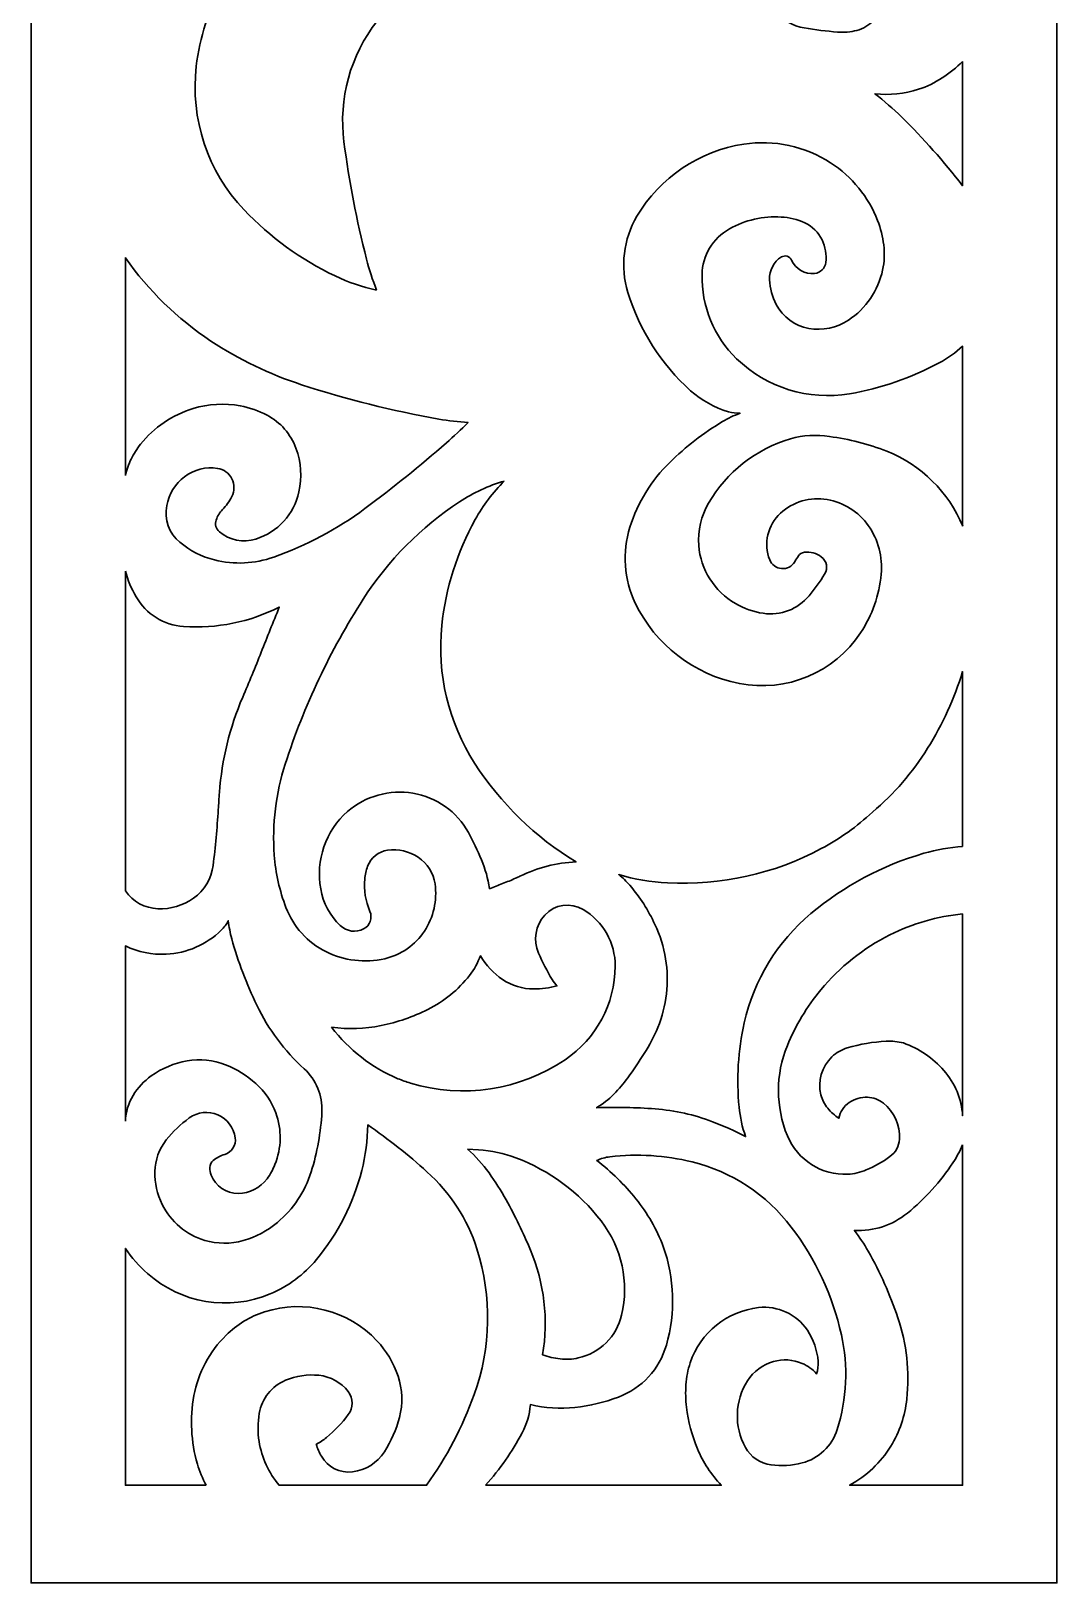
# Model space of a CAD drawing. Header units: centimetres. Extents: x 20.4 to 26.4, y -9 to 9.
# Drawn here: x 20.36 to 26.43, y -9 to 0.18 of the extents above; entities that cross this region are included whole.
import ezdxf

# ---------------------------------------------------------------- set-up
doc = ezdxf.new("R2010")
doc.units = ezdxf.units.CM
doc.header["$MEASUREMENT"] = 0
doc.layers.add('layer 1', color=7, linetype='Continuous')

msp = doc.modelspace()

# ---------------------------------------------------------------- linework, layer by layer
at = {"layer": 'layer 1', "color": 250, "lineweight": 30}
for points, knots in [([(26.42991, 9.00077), (26.42991, 9.00077), (20.35711, 9.00077), (20.35711, 9.00077), (20.35711, 9.00077), (20.35711, 9.00077), (20.35711, -9.00022), (20.35711, -9.00022), (20.35711, -9.00022), (20.35711, -9.00022), (26.42991, -9.00022), (26.42991, -9.00022), (26.42991, -9.00022), (26.42991, -9.00022), (26.42991, 9.00077), (26.42991, 9.00077)], [0, 0, 0, 0, 0.2, 0.2, 0.2, 0.2, 0.4, 0.4, 0.4, 0.4, 0.6, 0.6, 0.6, 0.6, 1, 1, 1, 1]), ([(22.40255, -1.35206), (22.31747, -1.33401), (22.23493, -1.30587), (22.15646, -1.26842), (22.15646, -1.26842), (21.95454, -1.17191), (21.77198, -1.0392), (21.61788, -0.87697), (21.61788, -0.87697), (21.40239, -0.65013), (21.29881, -0.3389), (21.33511, -0.0281), (21.33511, -0.0281), (21.34506, 0.05691), (21.36337, 0.14074), (21.38981, 0.2222), (21.38981, 0.2222), (21.44401, 0.38893), (21.54465, 0.53684), (21.67993, 0.64845), (21.67993, 0.64845), (21.79027, 0.73941), (21.90854, 0.82038), (22.03336, 0.89033), (22.03336, 0.89033), (22.16901, 0.96636), (22.30445, 1.04269), (22.43983, 1.11935), (22.43983, 1.11935), (22.50893, 1.1585), (22.58011, 1.19392), (22.65306, 1.22532), (22.65306, 1.22532), (22.64302, 1.29172), (22.62474, 1.35647), (22.59875, 1.41831), (22.59875, 1.41831), (22.56341, 1.50085), (22.51854, 1.57899), (22.46498, 1.65104), (22.46498, 1.65104), (22.34374, 1.81419), (22.27238, 2.00891), (22.25939, 2.2117), (22.25939, 2.2117), (22.24057, 2.50541), (22.30757, 2.7984), (22.45221, 3.05472), (22.45221, 3.05472), (22.59896, 3.31507), (22.8408, 3.50895), (23.12685, 3.59565), (23.12685, 3.59565), (23.40629, 3.68046), (23.7097, 3.62733), (23.94372, 3.45258), (23.94372, 3.45258), (24.10645, 3.33119), (24.25078, 3.18706), (24.37262, 3.0246), (24.37262, 3.0246), (24.45349, 2.91667), (24.52846, 2.80438), (24.59724, 2.68829), (24.59724, 2.68829), (24.79898, 2.34743), (24.95458, 1.98118), (25.05988, 1.5994), (25.05988, 1.5994), (25.16477, 1.21903), (25.25132, 0.8338), (25.31911, 0.44504), (25.31911, 0.44504), (25.33075, 0.37824), (25.33892, 0.31084), (25.34356, 0.24316), (25.34356, 0.24316), (25.31734, 0.21442), (25.28326, 0.19394), (25.2455, 0.18426), (25.2455, 0.18426), (25.20837, 0.17468), (25.16986, 0.17134), (25.13159, 0.17421), (25.13159, 0.17421), (25.06544, 0.17919), (24.99955, 0.18739), (24.93414, 0.19873), (24.93414, 0.19873), (24.86708, 0.21042), (24.8057, 0.24401), (24.75953, 0.29411), (24.75953, 0.29411), (24.7152, 0.34237), (24.66914, 0.38893), (24.62156, 0.43387), (24.62156, 0.43387), (24.53925, 0.5114), (24.44388, 0.5736), (24.33987, 0.61759), (24.33987, 0.61759), (24.10317, 0.71768), (23.85404, 0.78517), (23.59917, 0.81825), (23.59917, 0.81825), (23.36633, 0.8484), (23.12995, 0.80227), (22.92562, 0.68652), (22.92562, 0.68652), (22.72461, 0.5727), (22.54789, 0.42073), (22.40535, 0.23889), (22.40535, 0.23889), (22.24677, 0.0366), (22.17627, -0.2207), (22.20966, -0.47549), (22.20966, -0.47549), (22.24025, -0.70895), (22.28464, -0.94048), (22.34282, -1.16872), (22.34282, -1.16872), (22.35868, -1.23101), (22.37863, -1.29228), (22.40255, -1.35206)], [0, 0, 0, 0, 0.03125, 0.03125, 0.03125, 0.03125, 0.0625, 0.0625, 0.0625, 0.0625, 0.09375, 0.09375, 0.09375, 0.09375, 0.125, 0.125, 0.125, 0.125, 0.15625, 0.15625, 0.15625, 0.15625, 0.1875, 0.1875, 0.1875, 0.1875, 0.21875, 0.21875, 0.21875, 0.21875, 0.25, 0.25, 0.25, 0.25, 0.28125, 0.28125, 0.28125, 0.28125, 0.3125, 0.3125, 0.3125, 0.3125, 0.34375, 0.34375, 0.34375, 0.34375, 0.375, 0.375, 0.375, 0.375, 0.40625, 0.40625, 0.40625, 0.40625, 0.4375, 0.4375, 0.4375, 0.4375, 0.46875, 0.46875, 0.46875, 0.46875, 0.5, 0.5, 0.5, 0.5, 0.53125, 0.53125, 0.53125, 0.53125, 0.5625, 0.5625, 0.5625, 0.5625, 0.59375, 0.59375, 0.59375, 0.59375, 0.625, 0.625, 0.625, 0.625, 0.65625, 0.65625, 0.65625, 0.65625, 0.6875, 0.6875, 0.6875, 0.6875, 0.71875, 0.71875, 0.71875, 0.71875, 0.75, 0.75, 0.75, 0.75, 0.78125, 0.78125, 0.78125, 0.78125, 0.8125, 0.8125, 0.8125, 0.8125, 0.84375, 0.84375, 0.84375, 0.84375, 0.875, 0.875, 0.875, 0.875, 0.90625, 0.90625, 0.90625, 0.90625, 0.9375, 0.9375, 0.9375, 0.9375, 1, 1, 1, 1]), ([(25.87164, 0.00027), (25.83447, -0.03596), (25.79382, -0.06839), (25.75052, -0.09682), (25.75052, -0.09682), (25.70705, -0.12524), (25.66012, -0.14799), (25.61085, -0.16437), (25.61085, -0.16437), (25.52736, -0.19109), (25.43925, -0.20008), (25.3521, -0.19078), (25.3521, -0.19078), (25.40723, -0.23387), (25.46007, -0.27966), (25.51052, -0.32805), (25.51052, -0.32805), (25.63948, -0.45563), (25.76013, -0.59142), (25.87164, -0.73451), (25.87164, -0.73451), (25.87164, -0.73451), (25.87164, 0.00027), (25.87164, 0.00027)], [0, 0, 0, 0, 0.1428571, 0.1428571, 0.1428571, 0.1428571, 0.2857143, 0.2857143, 0.2857143, 0.2857143, 0.4285714, 0.4285714, 0.4285714, 0.4285714, 0.5714286, 0.5714286, 0.5714286, 0.5714286, 0.7142857, 0.7142857, 0.7142857, 0.7142857, 1, 1, 1, 1]), ([(25.87164, -2.74873), (25.87164, -2.74873), (25.87164, -1.68417), (25.87164, -1.68417), (25.87164, -1.68417), (25.82945, -1.72218), (25.783, -1.755), (25.73312, -1.78206), (25.73312, -1.78206), (25.56741, -1.87182), (25.38806, -1.9337), (25.20231, -1.96541), (25.20231, -1.96541), (24.95941, -2.00686), (24.71104, -1.92985), (24.53393, -1.75832), (24.53393, -1.75832), (24.3994, -1.62801), (24.32515, -1.44733), (24.32889, -1.26008), (24.32889, -1.26008), (24.33114, -1.14774), (24.3928, -1.04496), (24.49079, -0.99008), (24.49079, -0.99008), (24.58427, -0.93775), (24.69089, -0.91337), (24.79773, -0.91982), (24.79773, -0.91982), (24.8459, -0.9227), (24.89305, -0.93442), (24.93701, -0.95423), (24.93701, -0.95423), (24.98197, -0.97458), (25.01829, -1.01011), (25.03941, -1.05474), (25.03941, -1.05474), (25.0592, -1.09638), (25.06686, -1.14269), (25.0617, -1.18851), (25.0617, -1.18851), (25.05768, -1.22319), (25.03, -1.2504), (24.99528, -1.25383), (24.99528, -1.25383), (24.93754, -1.25947), (24.88266, -1.22759), (24.85885, -1.17481), (24.85885, -1.17481), (24.85399, -1.16381), (24.84452, -1.15551), (24.83298, -1.15196), (24.83298, -1.15196), (24.82152, -1.14849), (24.80913, -1.15005), (24.79891, -1.1564), (24.79891, -1.1564), (24.75268, -1.18507), (24.72573, -1.23643), (24.72833, -1.29066), (24.72833, -1.29066), (24.73081, -1.34176), (24.74425, -1.39168), (24.76776, -1.43704), (24.76776, -1.43704), (24.80656, -1.51183), (24.87785, -1.56433), (24.96078, -1.57896), (24.96078, -1.57896), (25.0424, -1.59347), (25.12631, -1.576), (25.19532, -1.53015), (25.19532, -1.53015), (25.29891, -1.46147), (25.37148, -1.35531), (25.39771, -1.23386), (25.39771, -1.23386), (25.40829, -1.18507), (25.41063, -1.13487), (25.40451, -1.08539), (25.40451, -1.08539), (25.39849, -1.03601), (25.38629, -0.98757), (25.36848, -0.94113), (25.36848, -0.94113), (25.31368, -0.80083), (25.21639, -0.68123), (25.0902, -0.59897), (25.0902, -0.59897), (24.93819, -0.50067), (24.75566, -0.46151), (24.57673, -0.48873), (24.57673, -0.48873), (24.31233, -0.52914), (24.08012, -0.6856), (23.94368, -0.91562), (23.94368, -0.91562), (23.86309, -1.05155), (23.84352, -1.21488), (23.88984, -1.36595), (23.88984, -1.36595), (23.95849, -1.58991), (24.08692, -1.79081), (24.26136, -1.94713), (24.26136, -1.94713), (24.32581, -2.00483), (24.4024, -2.04742), (24.48545, -2.07169), (24.48545, -2.07169), (24.50785, -2.07819), (24.53107, -2.08123), (24.55429, -2.08082), (24.55429, -2.08082), (24.51787, -2.09367), (24.48292, -2.11018), (24.44986, -2.13015), (24.44986, -2.13015), (24.33689, -2.19818), (24.23235, -2.27913), (24.13806, -2.37135), (24.13806, -2.37135), (24.02918, -2.4779), (23.94819, -2.60954), (23.90216, -2.75467), (23.90216, -2.75467), (23.85509, -2.90304), (23.86645, -3.06359), (23.93398, -3.20379), (23.93398, -3.20379), (24.05278, -3.45062), (24.2809, -3.62687), (24.54978, -3.67944), (24.54978, -3.67944), (24.82793, -3.73387), (25.11118, -3.61538), (25.26759, -3.37894), (25.26759, -3.37894), (25.33598, -3.27548), (25.37792, -3.15675), (25.38953, -3.03323), (25.38953, -3.03323), (25.39917, -2.93108), (25.37201, -2.82884), (25.3129, -2.74498), (25.3129, -2.74498), (25.25522, -2.66338), (25.16764, -2.60808), (25.06928, -2.59118), (25.06928, -2.59118), (24.96945, -2.57395), (24.86736, -2.60407), (24.79288, -2.67263), (24.79288, -2.67263), (24.75613, -2.7069), (24.73029, -2.75124), (24.71874, -2.80016), (24.71874, -2.80016), (24.70726, -2.84922), (24.71098, -2.90057), (24.72947, -2.94738), (24.72947, -2.94738), (24.74098, -2.97666), (24.76822, -2.99699), (24.79965, -2.99972), (24.79965, -2.99972), (24.8312, -3.00248), (24.86144, -2.98681), (24.87748, -2.95947), (24.87748, -2.95947), (24.88437, -2.94757), (24.89166, -2.93594), (24.89931, -2.92457), (24.89931, -2.92457), (24.9073, -2.91258), (24.92019, -2.90474), (24.93451, -2.90326), (24.93451, -2.90326), (24.97004, -2.89944), (25.00585, -2.909), (25.03478, -2.93006), (25.03478, -2.93006), (25.06705, -2.95345), (25.07574, -2.99794), (25.05481, -3.0319), (25.05481, -3.0319), (25.02682, -3.07687), (24.99589, -3.11996), (24.96217, -3.1607), (24.96217, -3.1607), (24.8964, -3.24016), (24.79373, -3.27935), (24.69173, -3.26418), (24.69173, -3.26418), (24.63338, -3.25548), (24.57721, -3.23582), (24.52618, -3.20616), (24.52618, -3.20616), (24.40197, -3.134), (24.32096, -3.00565), (24.3091, -2.86254), (24.3091, -2.86254), (24.30295, -2.77546), (24.32321, -2.68861), (24.36712, -2.61311), (24.36712, -2.61311), (24.47434, -2.4291), (24.64799, -2.29285), (24.85222, -2.23241), (24.85222, -2.23241), (24.92715, -2.21025), (25.00633, -2.20565), (25.08332, -2.21907), (25.08332, -2.21907), (25.19953, -2.23316), (25.31342, -2.26221), (25.42227, -2.30542), (25.42227, -2.30542), (25.62588, -2.38629), (25.78798, -2.54638), (25.87166, -2.74882)], [0, 0, 0, 0, 0.0178571, 0.0178571, 0.0178571, 0.0178571, 0.0357143, 0.0357143, 0.0357143, 0.0357143, 0.0535714, 0.0535714, 0.0535714, 0.0535714, 0.0714286, 0.0714286, 0.0714286, 0.0714286, 0.0892857, 0.0892857, 0.0892857, 0.0892857, 0.1071429, 0.1071429, 0.1071429, 0.1071429, 0.125, 0.125, 0.125, 0.125, 0.1428571, 0.1428571, 0.1428571, 0.1428571, 0.1607143, 0.1607143, 0.1607143, 0.1607143, 0.1785714, 0.1785714, 0.1785714, 0.1785714, 0.1964286, 0.1964286, 0.1964286, 0.1964286, 0.2142857, 0.2142857, 0.2142857, 0.2142857, 0.2321429, 0.2321429, 0.2321429, 0.2321429, 0.25, 0.25, 0.25, 0.25, 0.2678571, 0.2678571, 0.2678571, 0.2678571, 0.2857143, 0.2857143, 0.2857143, 0.2857143, 0.3035714, 0.3035714, 0.3035714, 0.3035714, 0.3214286, 0.3214286, 0.3214286, 0.3214286, 0.3392857, 0.3392857, 0.3392857, 0.3392857, 0.3571429, 0.3571429, 0.3571429, 0.3571429, 0.375, 0.375, 0.375, 0.375, 0.3928571, 0.3928571, 0.3928571, 0.3928571, 0.4107143, 0.4107143, 0.4107143, 0.4107143, 0.4285714, 0.4285714, 0.4285714, 0.4285714, 0.4464286, 0.4464286, 0.4464286, 0.4464286, 0.4642857, 0.4642857, 0.4642857, 0.4642857, 0.4821429, 0.4821429, 0.4821429, 0.4821429, 0.5, 0.5, 0.5, 0.5, 0.5178571, 0.5178571, 0.5178571, 0.5178571, 0.5357143, 0.5357143, 0.5357143, 0.5357143, 0.5535714, 0.5535714, 0.5535714, 0.5535714, 0.5714286, 0.5714286, 0.5714286, 0.5714286, 0.5892857, 0.5892857, 0.5892857, 0.5892857, 0.6071429, 0.6071429, 0.6071429, 0.6071429, 0.625, 0.625, 0.625, 0.625, 0.6428571, 0.6428571, 0.6428571, 0.6428571, 0.6607143, 0.6607143, 0.6607143, 0.6607143, 0.6785714, 0.6785714, 0.6785714, 0.6785714, 0.6964286, 0.6964286, 0.6964286, 0.6964286, 0.7142857, 0.7142857, 0.7142857, 0.7142857, 0.7321429, 0.7321429, 0.7321429, 0.7321429, 0.75, 0.75, 0.75, 0.75, 0.7678571, 0.7678571, 0.7678571, 0.7678571, 0.7857143, 0.7857143, 0.7857143, 0.7857143, 0.8035714, 0.8035714, 0.8035714, 0.8035714, 0.8214286, 0.8214286, 0.8214286, 0.8214286, 0.8392857, 0.8392857, 0.8392857, 0.8392857, 0.8571429, 0.8571429, 0.8571429, 0.8571429, 0.875, 0.875, 0.875, 0.875, 0.8928571, 0.8928571, 0.8928571, 0.8928571, 0.9107143, 0.9107143, 0.9107143, 0.9107143, 0.9285714, 0.9285714, 0.9285714, 0.9285714, 0.9464286, 0.9464286, 0.9464286, 0.9464286, 0.9642857, 0.9642857, 0.9642857, 0.9642857, 1, 1, 1, 1]), ([(20.91546, -2.44874), (20.91546, -2.44874), (20.91546, -1.16049), (20.91546, -1.16049), (20.91546, -1.16049), (21.05214, -1.35507), (21.22404, -1.52224), (21.4224, -1.65337), (21.4224, -1.65337), (21.58855, -1.76314), (21.76871, -1.85002), (21.95801, -1.91164), (21.95801, -1.91164), (22.22414, -1.99833), (22.49595, -2.06632), (22.7715, -2.11512), (22.7715, -2.11512), (22.82858, -2.12529), (22.88614, -2.13205), (22.94392, -2.13551), (22.94392, -2.13551), (22.90255, -2.17703), (22.85981, -2.21716), (22.81563, -2.25567), (22.81563, -2.25567), (22.66031, -2.39161), (22.49964, -2.52118), (22.33389, -2.64424), (22.33389, -2.64424), (22.16925, -2.76645), (21.98726, -2.86334), (21.79402, -2.93178), (21.79402, -2.93178), (21.68132, -2.97174), (21.55936, -2.9775), (21.44332, -2.9485), (21.44332, -2.9485), (21.36795, -2.92956), (21.29773, -2.89384), (21.23798, -2.84406), (21.23798, -2.84406), (21.1747, -2.79126), (21.14497, -2.70825), (21.16023, -2.62722), (21.16023, -2.62722), (21.17309, -2.55903), (21.21076, -2.49799), (21.266, -2.45597), (21.266, -2.45597), (21.32158, -2.41362), (21.39214, -2.39585), (21.46114, -2.40677), (21.46114, -2.40677), (21.4977, -2.41261), (21.52931, -2.43555), (21.54599, -2.46864), (21.54599, -2.46864), (21.56272, -2.50169), (21.56235, -2.54101), (21.54524, -2.57386), (21.54524, -2.57386), (21.53058, -2.60192), (21.51208, -2.62783), (21.49018, -2.65075), (21.49018, -2.65075), (21.47355, -2.66837), (21.46078, -2.68928), (21.45298, -2.71222), (21.45298, -2.71222), (21.44446, -2.73708), (21.45199, -2.76458), (21.47204, -2.78156), (21.47204, -2.78156), (21.53174, -2.83201), (21.61307, -2.84843), (21.6877, -2.825), (21.6877, -2.825), (21.81669, -2.78452), (21.91405, -2.67822), (21.94306, -2.54617), (21.94306, -2.54617), (21.962, -2.45991), (21.95583, -2.37018), (21.92524, -2.28738), (21.92524, -2.28738), (21.89432, -2.20346), (21.83352, -2.13398), (21.75443, -2.09225), (21.75443, -2.09225), (21.70461, -2.06594), (21.65121, -2.04719), (21.5959, -2.0367), (21.5959, -2.0367), (21.50287, -2.02006), (21.4073, -2.02562), (21.31684, -2.05293), (21.31684, -2.05293), (21.19398, -2.09), (21.08544, -2.16353), (21.00534, -2.26382), (21.00534, -2.26382), (20.98415, -2.29115), (20.9657, -2.32052), (20.95028, -2.35139), (20.95028, -2.35139), (20.93474, -2.38229), (20.92312, -2.41507), (20.91546, -2.44874)], [0, 0, 0, 0, 0.0357143, 0.0357143, 0.0357143, 0.0357143, 0.0714286, 0.0714286, 0.0714286, 0.0714286, 0.1071429, 0.1071429, 0.1071429, 0.1071429, 0.1428571, 0.1428571, 0.1428571, 0.1428571, 0.1785714, 0.1785714, 0.1785714, 0.1785714, 0.2142857, 0.2142857, 0.2142857, 0.2142857, 0.25, 0.25, 0.25, 0.25, 0.2857143, 0.2857143, 0.2857143, 0.2857143, 0.3214286, 0.3214286, 0.3214286, 0.3214286, 0.3571429, 0.3571429, 0.3571429, 0.3571429, 0.3928571, 0.3928571, 0.3928571, 0.3928571, 0.4285714, 0.4285714, 0.4285714, 0.4285714, 0.4642857, 0.4642857, 0.4642857, 0.4642857, 0.5, 0.5, 0.5, 0.5, 0.5357143, 0.5357143, 0.5357143, 0.5357143, 0.5714286, 0.5714286, 0.5714286, 0.5714286, 0.6071429, 0.6071429, 0.6071429, 0.6071429, 0.6428571, 0.6428571, 0.6428571, 0.6428571, 0.6785714, 0.6785714, 0.6785714, 0.6785714, 0.7142857, 0.7142857, 0.7142857, 0.7142857, 0.75, 0.75, 0.75, 0.75, 0.7857143, 0.7857143, 0.7857143, 0.7857143, 0.8214286, 0.8214286, 0.8214286, 0.8214286, 0.8571429, 0.8571429, 0.8571429, 0.8571429, 0.8928571, 0.8928571, 0.8928571, 0.8928571, 0.9285714, 0.9285714, 0.9285714, 0.9285714, 1, 1, 1, 1]), ([(23.15855, -2.48179), (23.09067, -2.54903), (23.03266, -2.62571), (22.98642, -2.70934), (22.98642, -2.70934), (22.87903, -2.9032), (22.81186, -3.1165), (22.78872, -3.33683), (22.78872, -3.33683), (22.75875, -3.62254), (22.82724, -3.9098), (22.98295, -4.1513), (22.98295, -4.1513), (23.13618, -4.38892), (23.34161, -4.58841), (23.5838, -4.7344), (23.5838, -4.7344), (23.46827, -4.73954), (23.35513, -4.76862), (23.25138, -4.81963), (23.25138, -4.81963), (23.24275, -4.82389), (23.23389, -4.82796), (23.22501, -4.83181), (23.22501, -4.83181), (23.19964, -4.84268), (23.17408, -4.85307), (23.14834, -4.86303), (23.14834, -4.86303), (23.12254, -4.87301), (23.09685, -4.88314), (23.07124, -4.89337), (23.07124, -4.89337), (23.06214, -4.83445), (23.04607, -4.7768), (23.02314, -4.72178), (23.02314, -4.72178), (23.00039, -4.66698), (22.97472, -4.61335), (22.9462, -4.56124), (22.9462, -4.56124), (22.87834, -4.43727), (22.75741, -4.35145), (22.61799, -4.32834), (22.61799, -4.32834), (22.47909, -4.30528), (22.33718, -4.34505), (22.2305, -4.43709), (22.2305, -4.43709), (22.1669, -4.49315), (22.11896, -4.56467), (22.09125, -4.64484), (22.09125, -4.64484), (22.06366, -4.7249), (22.05681, -4.81066), (22.07157, -4.89416), (22.07157, -4.89416), (22.08615, -4.97689), (22.12664, -5.05283), (22.18715, -5.11112), (22.18715, -5.11112), (22.22439, -5.14695), (22.2803, -5.15502), (22.32601, -5.13103), (22.32601, -5.13103), (22.36349, -5.11138), (22.37956, -5.06617), (22.36281, -5.02732), (22.36281, -5.02732), (22.33683, -4.96701), (22.32659, -4.90113), (22.33275, -4.83582), (22.33275, -4.83582), (22.33522, -4.81014), (22.34087, -4.78489), (22.34974, -4.76061), (22.34974, -4.76061), (22.36824, -4.70948), (22.41392, -4.6728), (22.46785, -4.6657), (22.46785, -4.6657), (22.53149, -4.65721), (22.59609, -4.67208), (22.64956, -4.70755), (22.64956, -4.70755), (22.70379, -4.74348), (22.73996, -4.80096), (22.74885, -4.8654), (22.74885, -4.8654), (22.76222, -4.96286), (22.7397, -5.06198), (22.68564, -5.14417), (22.68564, -5.14417), (22.63139, -5.22669), (22.54724, -5.28508), (22.45097, -5.30719), (22.45097, -5.30719), (22.33338, -5.33416), (22.21001, -5.31935), (22.10213, -5.26526), (22.10213, -5.26526), (21.99383, -5.21104), (21.90971, -5.11799), (21.86637, -5.00489), (21.86637, -5.00489), (21.82819, -4.9052), (21.80482, -4.8005), (21.79706, -4.69412), (21.79706, -4.69412), (21.78366, -4.51218), (21.80567, -4.32931), (21.86181, -4.15568), (21.86181, -4.15568), (21.97297, -3.81219), (22.12804, -3.48447), (22.32318, -3.18072), (22.32318, -3.18072), (22.47097, -2.95075), (22.66557, -2.75426), (22.89416, -2.60429), (22.89416, -2.60429), (22.97579, -2.55074), (23.06492, -2.5094), (23.15855, -2.48179)], [0, 0, 0, 0, 0.03125, 0.03125, 0.03125, 0.03125, 0.0625, 0.0625, 0.0625, 0.0625, 0.09375, 0.09375, 0.09375, 0.09375, 0.125, 0.125, 0.125, 0.125, 0.15625, 0.15625, 0.15625, 0.15625, 0.1875, 0.1875, 0.1875, 0.1875, 0.21875, 0.21875, 0.21875, 0.21875, 0.25, 0.25, 0.25, 0.25, 0.28125, 0.28125, 0.28125, 0.28125, 0.3125, 0.3125, 0.3125, 0.3125, 0.34375, 0.34375, 0.34375, 0.34375, 0.375, 0.375, 0.375, 0.375, 0.40625, 0.40625, 0.40625, 0.40625, 0.4375, 0.4375, 0.4375, 0.4375, 0.46875, 0.46875, 0.46875, 0.46875, 0.5, 0.5, 0.5, 0.5, 0.53125, 0.53125, 0.53125, 0.53125, 0.5625, 0.5625, 0.5625, 0.5625, 0.59375, 0.59375, 0.59375, 0.59375, 0.625, 0.625, 0.625, 0.625, 0.65625, 0.65625, 0.65625, 0.65625, 0.6875, 0.6875, 0.6875, 0.6875, 0.71875, 0.71875, 0.71875, 0.71875, 0.75, 0.75, 0.75, 0.75, 0.78125, 0.78125, 0.78125, 0.78125, 0.8125, 0.8125, 0.8125, 0.8125, 0.84375, 0.84375, 0.84375, 0.84375, 0.875, 0.875, 0.875, 0.875, 0.90625, 0.90625, 0.90625, 0.90625, 0.9375, 0.9375, 0.9375, 0.9375, 1, 1, 1, 1]), ([(20.91546, -3.01546), (20.91546, -3.01546), (20.91546, -4.90639), (20.91546, -4.90639), (20.91546, -4.90639), (20.95944, -4.97006), (21.03073, -5.00918), (21.10802, -5.012), (21.10802, -5.012), (21.1832, -5.01476), (21.25718, -4.99278), (21.31861, -4.9495), (21.31861, -4.9495), (21.38297, -4.90415), (21.42517, -4.83372), (21.43494, -4.75563), (21.43494, -4.75563), (21.44863, -4.64595), (21.45877, -4.536), (21.46546, -4.4257), (21.46546, -4.4257), (21.46754, -4.3919), (21.46972, -4.35811), (21.47224, -4.32429), (21.47224, -4.32429), (21.48648, -4.13014), (21.5331, -3.93957), (21.61, -3.76067), (21.61, -3.76067), (21.64792, -3.67257), (21.6845, -3.58387), (21.71967, -3.49459), (21.71967, -3.49459), (21.75483, -3.40528), (21.79047, -3.31629), (21.82668, -3.22747), (21.82668, -3.22747), (21.65175, -3.31587), (21.45607, -3.35547), (21.26043, -3.34228), (21.26043, -3.34228), (21.14309, -3.33435), (21.03744, -3.26826), (20.97884, -3.16628), (20.97884, -3.16628), (20.95159, -3.11877), (20.93029, -3.06816), (20.91546, -3.01546)], [0, 0, 0, 0, 0.0769231, 0.0769231, 0.0769231, 0.0769231, 0.1538462, 0.1538462, 0.1538462, 0.1538462, 0.2307692, 0.2307692, 0.2307692, 0.2307692, 0.3076923, 0.3076923, 0.3076923, 0.3076923, 0.3846154, 0.3846154, 0.3846154, 0.3846154, 0.4615385, 0.4615385, 0.4615385, 0.4615385, 0.5384615, 0.5384615, 0.5384615, 0.5384615, 0.6153846, 0.6153846, 0.6153846, 0.6153846, 0.6923077, 0.6923077, 0.6923077, 0.6923077, 0.7692308, 0.7692308, 0.7692308, 0.7692308, 0.8461538, 0.8461538, 0.8461538, 0.8461538, 1, 1, 1, 1]), ([(25.87164, -4.64302), (25.87164, -4.64302), (25.87164, -3.60854), (25.87164, -3.60854), (25.87164, -3.60854), (25.82216, -3.76812), (25.7525, -3.92085), (25.66437, -4.06283), (25.66437, -4.06283), (25.57604, -4.20513), (25.46563, -4.33252), (25.33744, -4.44021), (25.33744, -4.44021), (25.24632, -4.5251), (25.14461, -4.59777), (25.03478, -4.65638), (25.03478, -4.65638), (24.7554, -4.80558), (24.44032, -4.87559), (24.12399, -4.859), (24.12399, -4.859), (24.02632, -4.85384), (23.92945, -4.83736), (23.83551, -4.80983), (23.83551, -4.80983), (23.85971, -4.82853), (23.88189, -4.84973), (23.90169, -4.87307), (23.90169, -4.87307), (23.96107, -4.94324), (24.01101, -5.02102), (24.04989, -5.10438), (24.04989, -5.10438), (24.08025, -5.1692), (24.10151, -5.23802), (24.11304, -5.30868), (24.11304, -5.30868), (24.13551, -5.44566), (24.11964, -5.58634), (24.06722, -5.71489), (24.06722, -5.71489), (24.0451, -5.76825), (24.01825, -5.81951), (23.98713, -5.86814), (23.98713, -5.86814), (23.95607, -5.91671), (23.92361, -5.96437), (23.88976, -6.01112), (23.88976, -6.01112), (23.86457, -6.04592), (23.83673, -6.07876), (23.80655, -6.10935), (23.80655, -6.10935), (23.7763, -6.14003), (23.7423, -6.16677), (23.70521, -6.18873), (23.70521, -6.18873), (23.82095, -6.18466), (23.93685, -6.18697), (24.05243, -6.19582), (24.05243, -6.19582), (24.1683, -6.20472), (24.28252, -6.23023), (24.39123, -6.27166), (24.39123, -6.27166), (24.45818, -6.29714), (24.52361, -6.32652), (24.58713, -6.35946), (24.58713, -6.35946), (24.56698, -6.30323), (24.55389, -6.24469), (24.54817, -6.18527), (24.54817, -6.18527), (24.53191, -6.01846), (24.54235, -5.85012), (24.57921, -5.68661), (24.57921, -5.68661), (24.63612, -5.43381), (24.77473, -5.20663), (24.97343, -5.04024), (24.97343, -5.04024), (25.16896, -4.87648), (25.39643, -4.75518), (25.6414, -4.68399), (25.6414, -4.68399), (25.71647, -4.66215), (25.79362, -4.64848), (25.87164, -4.64302)], [0, 0, 0, 0, 0.0434783, 0.0434783, 0.0434783, 0.0434783, 0.0869565, 0.0869565, 0.0869565, 0.0869565, 0.1304348, 0.1304348, 0.1304348, 0.1304348, 0.173913, 0.173913, 0.173913, 0.173913, 0.2173913, 0.2173913, 0.2173913, 0.2173913, 0.2608696, 0.2608696, 0.2608696, 0.2608696, 0.3043478, 0.3043478, 0.3043478, 0.3043478, 0.3478261, 0.3478261, 0.3478261, 0.3478261, 0.3913043, 0.3913043, 0.3913043, 0.3913043, 0.4347826, 0.4347826, 0.4347826, 0.4347826, 0.4782609, 0.4782609, 0.4782609, 0.4782609, 0.5217391, 0.5217391, 0.5217391, 0.5217391, 0.5652174, 0.5652174, 0.5652174, 0.5652174, 0.6086957, 0.6086957, 0.6086957, 0.6086957, 0.6521739, 0.6521739, 0.6521739, 0.6521739, 0.6956522, 0.6956522, 0.6956522, 0.6956522, 0.7391304, 0.7391304, 0.7391304, 0.7391304, 0.7826087, 0.7826087, 0.7826087, 0.7826087, 0.826087, 0.826087, 0.826087, 0.826087, 0.8695652, 0.8695652, 0.8695652, 0.8695652, 0.9130435, 0.9130435, 0.9130435, 0.9130435, 1, 1, 1, 1]), ([(22.13645, -5.71254), (22.23388, -5.72606), (22.33285, -5.72282), (22.42914, -5.70305), (22.42914, -5.70305), (22.52521, -5.68342), (22.61824, -5.65139), (22.70605, -5.6077), (22.70605, -5.6077), (22.80235, -5.55987), (22.88665, -5.49105), (22.95274, -5.40624), (22.95274, -5.40624), (22.98027, -5.37089), (23.00206, -5.33156), (23.01744, -5.28945), (23.01744, -5.28945), (23.05015, -5.34559), (23.09502, -5.39357), (23.14864, -5.43025), (23.14864, -5.43025), (23.20281, -5.46728), (23.26701, -5.48688), (23.33264, -5.48638), (23.33264, -5.48638), (23.37915, -5.48604), (23.42537, -5.4801), (23.47042, -5.46867), (23.47042, -5.46867), (23.45982, -5.4571), (23.45037, -5.44446), (23.44221, -5.43105), (23.44221, -5.43105), (23.41177, -5.38046), (23.3847, -5.32802), (23.36091, -5.2739), (23.36091, -5.2739), (23.32773, -5.19806), (23.3426, -5.10971), (23.39868, -5.04888), (23.39868, -5.04888), (23.45667, -4.98603), (23.55083, -4.97224), (23.62447, -5.01582), (23.62447, -5.01582), (23.74329, -5.08607), (23.81579, -5.2143), (23.8149, -5.3524), (23.8149, -5.3524), (23.8134, -5.57423), (23.70235, -5.78111), (23.51845, -5.90512), (23.51845, -5.90512), (23.24951, -6.08633), (22.91308, -6.13701), (22.60255, -6.04338), (22.60255, -6.04338), (22.57763, -6.03588), (22.55315, -6.02712), (22.52909, -6.01715), (22.52909, -6.01715), (22.37375, -5.95186), (22.23833, -5.84672), (22.13645, -5.71254)], [0, 0, 0, 0, 0.0588235, 0.0588235, 0.0588235, 0.0588235, 0.1176471, 0.1176471, 0.1176471, 0.1176471, 0.1764706, 0.1764706, 0.1764706, 0.1764706, 0.2352941, 0.2352941, 0.2352941, 0.2352941, 0.2941176, 0.2941176, 0.2941176, 0.2941176, 0.3529412, 0.3529412, 0.3529412, 0.3529412, 0.4117647, 0.4117647, 0.4117647, 0.4117647, 0.4705882, 0.4705882, 0.4705882, 0.4705882, 0.5294118, 0.5294118, 0.5294118, 0.5294118, 0.5882353, 0.5882353, 0.5882353, 0.5882353, 0.6470588, 0.6470588, 0.6470588, 0.6470588, 0.7058824, 0.7058824, 0.7058824, 0.7058824, 0.7647059, 0.7647059, 0.7647059, 0.7647059, 0.8235294, 0.8235294, 0.8235294, 0.8235294, 0.8823529, 0.8823529, 0.8823529, 0.8823529, 1, 1, 1, 1]), ([(25.87164, -5.04216), (25.87164, -5.04216), (25.87164, -6.23624), (25.87164, -6.23624), (25.87164, -6.23624), (25.86512, -6.1372), (25.82605, -6.0431), (25.76037, -5.96862), (25.76037, -5.96862), (25.69539, -5.89503), (25.61312, -5.83891), (25.52088, -5.80543), (25.52088, -5.80543), (25.48762, -5.79731), (25.45339, -5.79402), (25.4192, -5.79563), (25.4192, -5.79563), (25.34097, -5.79935), (25.26355, -5.81259), (25.18865, -5.83517), (25.18865, -5.83517), (25.15475, -5.8454), (25.12379, -5.86338), (25.09821, -5.88774), (25.09821, -5.88774), (25.03741, -5.94556), (25.01231, -6.03135), (25.0323, -6.11276), (25.0323, -6.11276), (25.03995, -6.14181), (25.05384, -6.16869), (25.07298, -6.1919), (25.07298, -6.1919), (25.09198, -6.21478), (25.11418, -6.23482), (25.13886, -6.25143), (25.13886, -6.25143), (25.14604, -6.21332), (25.16837, -6.17955), (25.20067, -6.15808), (25.20067, -6.15808), (25.23248, -6.13688), (25.27008, -6.12607), (25.3083, -6.12701), (25.3083, -6.12701), (25.34249, -6.12833), (25.37543, -6.14064), (25.40224, -6.162), (25.40224, -6.162), (25.46659, -6.21342), (25.50203, -6.29278), (25.49739, -6.37494), (25.49739, -6.37494), (25.49515, -6.41597), (25.47458, -6.45368), (25.44149, -6.47788), (25.44149, -6.47788), (25.39796, -6.50965), (25.35082, -6.53622), (25.30116, -6.55689), (25.30116, -6.55689), (25.26635, -6.57136), (25.22941, -6.57996), (25.19187, -6.58238), (25.19187, -6.58238), (25.03672, -6.58956), (24.89364, -6.49855), (24.83425, -6.35508), (24.83425, -6.35508), (24.76373, -6.18437), (24.76353, -5.99253), (24.83387, -5.82172), (24.83387, -5.82172), (24.88287, -5.70244), (24.94975, -5.59125), (25.03201, -5.49198), (25.03201, -5.49198), (25.14438, -5.35652), (25.28347, -5.24562), (25.4405, -5.16624), (25.4405, -5.16624), (25.57548, -5.09924), (25.72162, -5.05716), (25.87164, -5.04216)], [0, 0, 0, 0, 0.0454545, 0.0454545, 0.0454545, 0.0454545, 0.0909091, 0.0909091, 0.0909091, 0.0909091, 0.1363636, 0.1363636, 0.1363636, 0.1363636, 0.1818182, 0.1818182, 0.1818182, 0.1818182, 0.2272727, 0.2272727, 0.2272727, 0.2272727, 0.2727273, 0.2727273, 0.2727273, 0.2727273, 0.3181818, 0.3181818, 0.3181818, 0.3181818, 0.3636364, 0.3636364, 0.3636364, 0.3636364, 0.4090909, 0.4090909, 0.4090909, 0.4090909, 0.4545455, 0.4545455, 0.4545455, 0.4545455, 0.5, 0.5, 0.5, 0.5, 0.5454545, 0.5454545, 0.5454545, 0.5454545, 0.5909091, 0.5909091, 0.5909091, 0.5909091, 0.6363636, 0.6363636, 0.6363636, 0.6363636, 0.6818182, 0.6818182, 0.6818182, 0.6818182, 0.7272727, 0.7272727, 0.7272727, 0.7272727, 0.7727273, 0.7727273, 0.7727273, 0.7727273, 0.8181818, 0.8181818, 0.8181818, 0.8181818, 0.8636364, 0.8636364, 0.8636364, 0.8636364, 0.9090909, 0.9090909, 0.9090909, 0.9090909, 1, 1, 1, 1]), ([(20.91546, -6.26775), (20.91546, -6.26775), (20.91546, -5.23143), (20.91546, -5.23143), (20.91546, -5.23143), (20.99081, -5.26755), (21.07378, -5.28454), (21.15728, -5.28087), (21.15728, -5.28087), (21.27961, -5.27488), (21.3954, -5.22447), (21.483, -5.13883), (21.483, -5.13883), (21.49974, -5.12252), (21.51387, -5.10387), (21.52498, -5.08329), (21.52498, -5.08329), (21.52886, -5.11925), (21.53563, -5.15472), (21.54524, -5.18957), (21.54524, -5.18957), (21.58269, -5.32493), (21.63241, -5.45654), (21.69354, -5.58296), (21.69354, -5.58296), (21.76222, -5.72494), (21.8574, -5.85249), (21.97381, -5.9588), (21.97381, -5.9588), (22.04505, -6.02378), (22.08346, -6.11725), (22.0788, -6.21343), (22.0788, -6.21343), (22.07283, -6.33395), (22.05153, -6.4532), (22.0154, -6.56825), (22.0154, -6.56825), (21.97871, -6.68512), (21.9093, -6.7892), (21.81539, -6.86799), (21.81539, -6.86799), (21.75648, -6.9175), (21.68759, -6.95389), (21.61343, -6.97473), (21.61343, -6.97473), (21.53871, -6.99577), (21.45956, -6.99534), (21.38499, -6.97367), (21.38499, -6.97367), (21.27566, -6.94038), (21.18482, -6.86353), (21.13372, -6.76124), (21.13372, -6.76124), (21.10362, -6.70094), (21.08866, -6.63406), (21.09022, -6.56668), (21.09022, -6.56668), (21.09169, -6.49843), (21.11553, -6.43259), (21.15787, -6.37909), (21.15787, -6.37909), (21.19688, -6.32973), (21.24262, -6.28609), (21.29374, -6.24954), (21.29374, -6.24954), (21.34303, -6.21409), (21.4073, -6.2071), (21.46305, -6.23107), (21.46305, -6.23107), (21.51885, -6.25515), (21.55795, -6.30725), (21.56601, -6.36749), (21.56601, -6.36749), (21.57169, -6.41086), (21.54524, -6.45201), (21.50336, -6.46487), (21.50336, -6.46487), (21.47879, -6.47241), (21.45592, -6.48486), (21.43622, -6.50142), (21.43622, -6.50142), (21.42395, -6.51168), (21.41666, -6.52658), (21.41601, -6.54254), (21.41601, -6.54254), (21.41553, -6.55805), (21.4182, -6.57347), (21.42395, -6.58777), (21.42395, -6.58777), (21.45004, -6.65274), (21.51281, -6.69535), (21.58275, -6.69556), (21.58275, -6.69556), (21.6505, -6.69566), (21.71413, -6.66364), (21.7542, -6.60906), (21.7542, -6.60906), (21.7732, -6.5831), (21.78889, -6.55481), (21.80085, -6.52498), (21.80085, -6.52498), (21.83996, -6.42735), (21.84205, -6.31897), (21.80685, -6.21987), (21.80685, -6.21987), (21.7818, -6.15321), (21.74103, -6.09359), (21.68787, -6.04609), (21.68787, -6.04609), (21.63516, -5.99895), (21.5745, -5.96143), (21.50879, -5.93527), (21.50879, -5.93527), (21.43639, -5.90647), (21.35744, -5.89823), (21.28071, -5.91169), (21.28071, -5.91169), (21.20439, -5.92495), (21.13213, -5.95525), (21.06923, -6.00034), (21.06923, -6.00034), (21.02598, -6.03141), (20.98927, -6.07089), (20.96156, -6.11637), (20.96156, -6.11637), (20.93365, -6.16215), (20.91778, -6.21418), (20.91546, -6.26775)], [0, 0, 0, 0, 0.030303, 0.030303, 0.030303, 0.030303, 0.0606061, 0.0606061, 0.0606061, 0.0606061, 0.0909091, 0.0909091, 0.0909091, 0.0909091, 0.1212121, 0.1212121, 0.1212121, 0.1212121, 0.1515152, 0.1515152, 0.1515152, 0.1515152, 0.1818182, 0.1818182, 0.1818182, 0.1818182, 0.2121212, 0.2121212, 0.2121212, 0.2121212, 0.2424242, 0.2424242, 0.2424242, 0.2424242, 0.2727273, 0.2727273, 0.2727273, 0.2727273, 0.3030303, 0.3030303, 0.3030303, 0.3030303, 0.3333333, 0.3333333, 0.3333333, 0.3333333, 0.3636364, 0.3636364, 0.3636364, 0.3636364, 0.3939394, 0.3939394, 0.3939394, 0.3939394, 0.4242424, 0.4242424, 0.4242424, 0.4242424, 0.4545455, 0.4545455, 0.4545455, 0.4545455, 0.4848485, 0.4848485, 0.4848485, 0.4848485, 0.5151515, 0.5151515, 0.5151515, 0.5151515, 0.5454545, 0.5454545, 0.5454545, 0.5454545, 0.5757576, 0.5757576, 0.5757576, 0.5757576, 0.6060606, 0.6060606, 0.6060606, 0.6060606, 0.6363636, 0.6363636, 0.6363636, 0.6363636, 0.6666667, 0.6666667, 0.6666667, 0.6666667, 0.6969697, 0.6969697, 0.6969697, 0.6969697, 0.7272727, 0.7272727, 0.7272727, 0.7272727, 0.7575758, 0.7575758, 0.7575758, 0.7575758, 0.7878788, 0.7878788, 0.7878788, 0.7878788, 0.8181818, 0.8181818, 0.8181818, 0.8181818, 0.8484848, 0.8484848, 0.8484848, 0.8484848, 0.8787879, 0.8787879, 0.8787879, 0.8787879, 0.9090909, 0.9090909, 0.9090909, 0.9090909, 0.9393939, 0.9393939, 0.9393939, 0.9393939, 1, 1, 1, 1]), ([(21.39428, -8.42199), (21.39428, -8.42199), (20.91546, -8.42199), (20.91546, -8.42199), (20.91546, -8.42199), (20.91546, -8.42199), (20.91546, -7.02165), (20.91546, -7.02165), (20.91546, -7.02165), (20.95322, -7.07617), (20.99733, -7.12589), (21.04683, -7.16985), (21.04683, -7.16985), (21.24563, -7.34628), (21.52763, -7.39326), (21.77279, -7.29045), (21.77279, -7.29045), (21.87906, -7.24567), (21.97307, -7.17596), (22.04664, -7.08713), (22.04664, -7.08713), (22.17378, -6.93376), (22.26517, -6.75407), (22.31429, -6.56114), (22.31429, -6.56114), (22.33688, -6.47251), (22.34883, -6.38159), (22.34997, -6.29021), (22.34997, -6.29021), (22.47271, -6.37515), (22.58993, -6.46774), (22.70095, -6.56746), (22.70095, -6.56746), (22.83834, -6.69079), (22.94035, -6.84864), (22.99648, -7.02457), (22.99648, -7.02457), (23.0861, -7.30539), (23.08024, -7.6082), (22.98028, -7.88545), (22.98028, -7.88545), (22.91137, -8.07639), (22.81654, -8.25694), (22.69843, -8.42199), (22.69843, -8.42199), (22.69843, -8.42199), (21.82544, -8.42199), (21.82544, -8.42199), (21.82544, -8.42199), (21.76362, -8.34817), (21.72278, -8.25896), (21.70717, -8.16395), (21.70717, -8.16395), (21.69851, -8.10858), (21.69895, -8.05218), (21.70835, -7.99701), (21.70835, -7.99701), (21.72321, -7.90942), (21.78196, -7.83547), (21.8639, -7.8011), (21.8639, -7.8011), (21.92599, -7.77512), (21.99368, -7.765), (22.06061, -7.77178), (22.06061, -7.77178), (22.12941, -7.77867), (22.19237, -7.81346), (22.23478, -7.86799), (22.23478, -7.86799), (22.26597, -7.90789), (22.26612, -7.96387), (22.23533, -8.00406), (22.23533, -8.00406), (22.19736, -8.0537), (22.1539, -8.09919), (22.10602, -8.13942), (22.10602, -8.13942), (22.08742, -8.15514), (22.06722, -8.16876), (22.04577, -8.18024), (22.04577, -8.18024), (22.05284, -8.20505), (22.06312, -8.22882), (22.07608, -8.25106), (22.07608, -8.25106), (22.1136, -8.31572), (22.18598, -8.35172), (22.26013, -8.34267), (22.26013, -8.34267), (22.33749, -8.33318), (22.40662, -8.28983), (22.44873, -8.22436), (22.44873, -8.22436), (22.48909, -8.16153), (22.51925, -8.09277), (22.53809, -8.02047), (22.53809, -8.02047), (22.55899, -7.94005), (22.556, -7.85541), (22.52944, -7.77674), (22.52944, -7.77674), (22.50302, -7.69882), (22.46045, -7.6274), (22.40448, -7.56713), (22.40448, -7.56713), (22.23426, -7.38677), (21.97573, -7.32023), (21.73969, -7.39644), (21.73969, -7.39644), (21.65392, -7.42412), (21.57584, -7.47143), (21.51163, -7.5347), (21.51163, -7.5347), (21.41324, -7.63167), (21.34693, -7.75641), (21.32171, -7.89225), (21.32171, -7.89225), (21.29668, -8.02675), (21.30355, -8.16517), (21.34178, -8.29659), (21.34178, -8.29659), (21.35449, -8.34023), (21.3721, -8.38233), (21.39428, -8.42199)], [0, 0, 0, 0, 0.03125, 0.03125, 0.03125, 0.03125, 0.0625, 0.0625, 0.0625, 0.0625, 0.09375, 0.09375, 0.09375, 0.09375, 0.125, 0.125, 0.125, 0.125, 0.15625, 0.15625, 0.15625, 0.15625, 0.1875, 0.1875, 0.1875, 0.1875, 0.21875, 0.21875, 0.21875, 0.21875, 0.25, 0.25, 0.25, 0.25, 0.28125, 0.28125, 0.28125, 0.28125, 0.3125, 0.3125, 0.3125, 0.3125, 0.34375, 0.34375, 0.34375, 0.34375, 0.375, 0.375, 0.375, 0.375, 0.40625, 0.40625, 0.40625, 0.40625, 0.4375, 0.4375, 0.4375, 0.4375, 0.46875, 0.46875, 0.46875, 0.46875, 0.5, 0.5, 0.5, 0.5, 0.53125, 0.53125, 0.53125, 0.53125, 0.5625, 0.5625, 0.5625, 0.5625, 0.59375, 0.59375, 0.59375, 0.59375, 0.625, 0.625, 0.625, 0.625, 0.65625, 0.65625, 0.65625, 0.65625, 0.6875, 0.6875, 0.6875, 0.6875, 0.71875, 0.71875, 0.71875, 0.71875, 0.75, 0.75, 0.75, 0.75, 0.78125, 0.78125, 0.78125, 0.78125, 0.8125, 0.8125, 0.8125, 0.8125, 0.84375, 0.84375, 0.84375, 0.84375, 0.875, 0.875, 0.875, 0.875, 0.90625, 0.90625, 0.90625, 0.90625, 0.9375, 0.9375, 0.9375, 0.9375, 1, 1, 1, 1]), ([(25.87164, -6.40794), (25.87164, -6.40794), (25.87164, -8.42199), (25.87164, -8.42199), (25.87164, -8.42199), (25.87164, -8.42199), (25.20194, -8.42199), (25.20194, -8.42199), (25.20194, -8.42199), (25.30195, -8.36736), (25.38628, -8.28794), (25.44666, -8.19125), (25.44666, -8.19125), (25.49845, -8.10656), (25.53067, -8.01145), (25.54117, -7.91262), (25.54117, -7.91262), (25.55829, -7.7503), (25.54018, -7.58605), (25.48813, -7.43136), (25.48813, -7.43136), (25.44213, -7.29483), (25.38333, -7.16302), (25.31232, -7.03768), (25.31232, -7.03768), (25.28814, -6.99492), (25.26096, -6.95392), (25.23095, -6.91493), (25.23095, -6.91493), (25.34456, -6.92046), (25.45622, -6.88398), (25.54456, -6.81229), (25.54456, -6.81229), (25.64937, -6.72737), (25.74036, -6.62682), (25.81431, -6.51411), (25.81431, -6.51411), (25.83641, -6.48039), (25.85554, -6.44497), (25.87164, -6.40794)], [0, 0, 0, 0, 0.0909091, 0.0909091, 0.0909091, 0.0909091, 0.1818182, 0.1818182, 0.1818182, 0.1818182, 0.2727273, 0.2727273, 0.2727273, 0.2727273, 0.3636364, 0.3636364, 0.3636364, 0.3636364, 0.4545455, 0.4545455, 0.4545455, 0.4545455, 0.5454545, 0.5454545, 0.5454545, 0.5454545, 0.6363636, 0.6363636, 0.6363636, 0.6363636, 0.7272727, 0.7272727, 0.7272727, 0.7272727, 0.8181818, 0.8181818, 0.8181818, 0.8181818, 1, 1, 1, 1]), ([(22.94135, -6.43429), (22.94135, -6.43429), (23.00602, -6.43799), (23.00602, -6.43799), (23.00602, -6.43799), (23.0815, -6.44226), (23.15594, -6.45807), (23.2267, -6.48486), (23.2267, -6.48486), (23.42643, -6.5604), (23.60151, -6.69002), (23.73216, -6.859), (23.73216, -6.859), (23.85414, -7.0166), (23.89856, -7.22094), (23.8532, -7.41509), (23.8532, -7.41509), (23.82345, -7.54194), (23.72377, -7.64067), (23.59673, -7.66924), (23.59673, -7.66924), (23.5616, -7.6769), (23.52539, -7.67867), (23.4897, -7.67469), (23.4897, -7.67469), (23.45409, -7.67072), (23.41909, -7.66255), (23.38531, -7.65055), (23.38531, -7.65055), (23.42016, -7.44117), (23.39521, -7.22639), (23.31323, -7.03062), (23.31323, -7.03062), (23.27081, -6.92909), (23.22259, -6.82999), (23.16906, -6.73388), (23.16906, -6.73388), (23.13833, -6.67881), (23.10468, -6.62557), (23.06802, -6.57431), (23.06802, -6.57431), (23.03126, -6.52298), (22.98869, -6.47604), (22.94128, -6.43429)], [0, 0, 0, 0, 0.0833333, 0.0833333, 0.0833333, 0.0833333, 0.1666667, 0.1666667, 0.1666667, 0.1666667, 0.25, 0.25, 0.25, 0.25, 0.3333333, 0.3333333, 0.3333333, 0.3333333, 0.4166667, 0.4166667, 0.4166667, 0.4166667, 0.5, 0.5, 0.5, 0.5, 0.5833333, 0.5833333, 0.5833333, 0.5833333, 0.6666667, 0.6666667, 0.6666667, 0.6666667, 0.75, 0.75, 0.75, 0.75, 0.8333333, 0.8333333, 0.8333333, 0.8333333, 1, 1, 1, 1]), ([(23.04799, -8.42199), (23.13217, -8.32792), (23.20471, -8.22413), (23.26432, -8.11284), (23.26432, -8.11284), (23.29207, -8.06106), (23.30854, -8.00401), (23.31273, -7.9455), (23.31273, -7.9455), (23.39929, -7.9657), (23.48854, -7.97121), (23.5769, -7.96184), (23.5769, -7.96184), (23.66495, -7.9525), (23.75144, -7.93194), (23.83439, -7.90068), (23.83439, -7.90068), (23.97218, -7.84879), (24.0773, -7.73486), (24.11781, -7.59326), (24.11781, -7.59326), (24.17269, -7.40176), (24.16635, -7.198), (24.09941, -7.01031), (24.09941, -7.01031), (24.06101, -6.90821), (24.0065, -6.813), (23.93794, -6.72819), (23.93794, -6.72819), (23.86961, -6.64366), (23.79169, -6.5674), (23.70575, -6.50074), (23.70575, -6.50074), (23.73057, -6.48958), (23.75699, -6.48229), (23.78404, -6.47912), (23.78404, -6.47912), (23.94653, -6.45994), (24.11124, -6.47024), (24.2701, -6.50939), (24.2701, -6.50939), (24.50405, -6.56706), (24.71141, -6.70314), (24.85746, -6.89471), (24.85746, -6.89471), (25.00109, -7.0831), (25.10214, -7.30052), (25.15363, -7.53167), (25.15363, -7.53167), (25.19504, -7.71763), (25.18654, -7.91143), (25.1288, -8.0931), (25.1288, -8.0931), (25.09803, -8.19009), (25.01946, -8.26464), (24.92091, -8.29031), (24.92091, -8.29031), (24.8611, -8.30593), (24.79878, -8.3097), (24.7374, -8.30167), (24.7374, -8.30167), (24.67326, -8.29318), (24.61687, -8.25461), (24.58556, -8.19802), (24.58556, -8.19802), (24.5173, -8.07447), (24.52233, -7.92336), (24.59857, -7.80458), (24.59857, -7.80458), (24.63403, -7.74939), (24.68822, -7.70876), (24.75117, -7.69025), (24.75117, -7.69025), (24.80741, -7.67437), (24.86742, -7.67832), (24.92121, -7.70105), (24.92121, -7.70105), (24.95427, -7.71504), (24.98367, -7.73643), (25.00734, -7.76347), (25.00734, -7.76347), (25.01493, -7.73958), (25.01784, -7.71453), (25.01606, -7.68961), (25.01606, -7.68961), (25.01121, -7.6235), (24.98928, -7.55991), (24.95236, -7.50502), (24.95236, -7.50502), (24.88844, -7.4102), (24.77734, -7.35868), (24.66369, -7.37133), (24.66369, -7.37133), (24.47698, -7.39224), (24.31922, -7.51916), (24.25905, -7.69723), (24.25905, -7.69723), (24.24488, -7.73934), (24.23625, -7.78301), (24.23347, -7.82741), (24.23347, -7.82741), (24.23069, -7.87167), (24.23185, -7.9161), (24.2369, -7.96021), (24.2369, -7.96021), (24.24711, -8.04534), (24.26919, -8.12867), (24.30254, -8.2077), (24.30254, -8.2077), (24.33593, -8.28703), (24.38342, -8.35969), (24.44286, -8.42199), (24.44286, -8.42199), (24.44286, -8.42199), (23.04799, -8.42199), (23.04799, -8.42199)], [0, 0, 0, 0, 0.0333333, 0.0333333, 0.0333333, 0.0333333, 0.0666667, 0.0666667, 0.0666667, 0.0666667, 0.1, 0.1, 0.1, 0.1, 0.1333333, 0.1333333, 0.1333333, 0.1333333, 0.1666667, 0.1666667, 0.1666667, 0.1666667, 0.2, 0.2, 0.2, 0.2, 0.2333333, 0.2333333, 0.2333333, 0.2333333, 0.2666667, 0.2666667, 0.2666667, 0.2666667, 0.3, 0.3, 0.3, 0.3, 0.3333333, 0.3333333, 0.3333333, 0.3333333, 0.3666667, 0.3666667, 0.3666667, 0.3666667, 0.4, 0.4, 0.4, 0.4, 0.4333333, 0.4333333, 0.4333333, 0.4333333, 0.4666667, 0.4666667, 0.4666667, 0.4666667, 0.5, 0.5, 0.5, 0.5, 0.5333333, 0.5333333, 0.5333333, 0.5333333, 0.5666667, 0.5666667, 0.5666667, 0.5666667, 0.6, 0.6, 0.6, 0.6, 0.6333333, 0.6333333, 0.6333333, 0.6333333, 0.6666667, 0.6666667, 0.6666667, 0.6666667, 0.7, 0.7, 0.7, 0.7, 0.7333333, 0.7333333, 0.7333333, 0.7333333, 0.7666667, 0.7666667, 0.7666667, 0.7666667, 0.8, 0.8, 0.8, 0.8, 0.8333333, 0.8333333, 0.8333333, 0.8333333, 0.8666667, 0.8666667, 0.8666667, 0.8666667, 0.9, 0.9, 0.9, 0.9, 0.9333333, 0.9333333, 0.9333333, 0.9333333, 1, 1, 1, 1])]:
    msp.add_open_spline(points, degree=3, knots=knots, dxfattribs=at)

doc.saveas('drawing.dxf')
